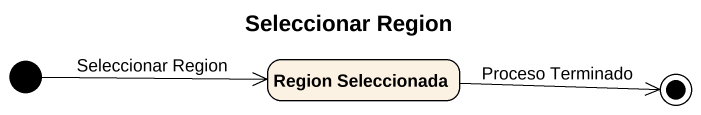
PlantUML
@startuml
title Seleccionar Region
hide empty description
state "Region Seleccionada" as Region_Seleccionada
[*] -right-> Region_Seleccionada : Seleccionar Region
Region_Seleccionada -right-> [*] : Proceso Terminado
@enduml
